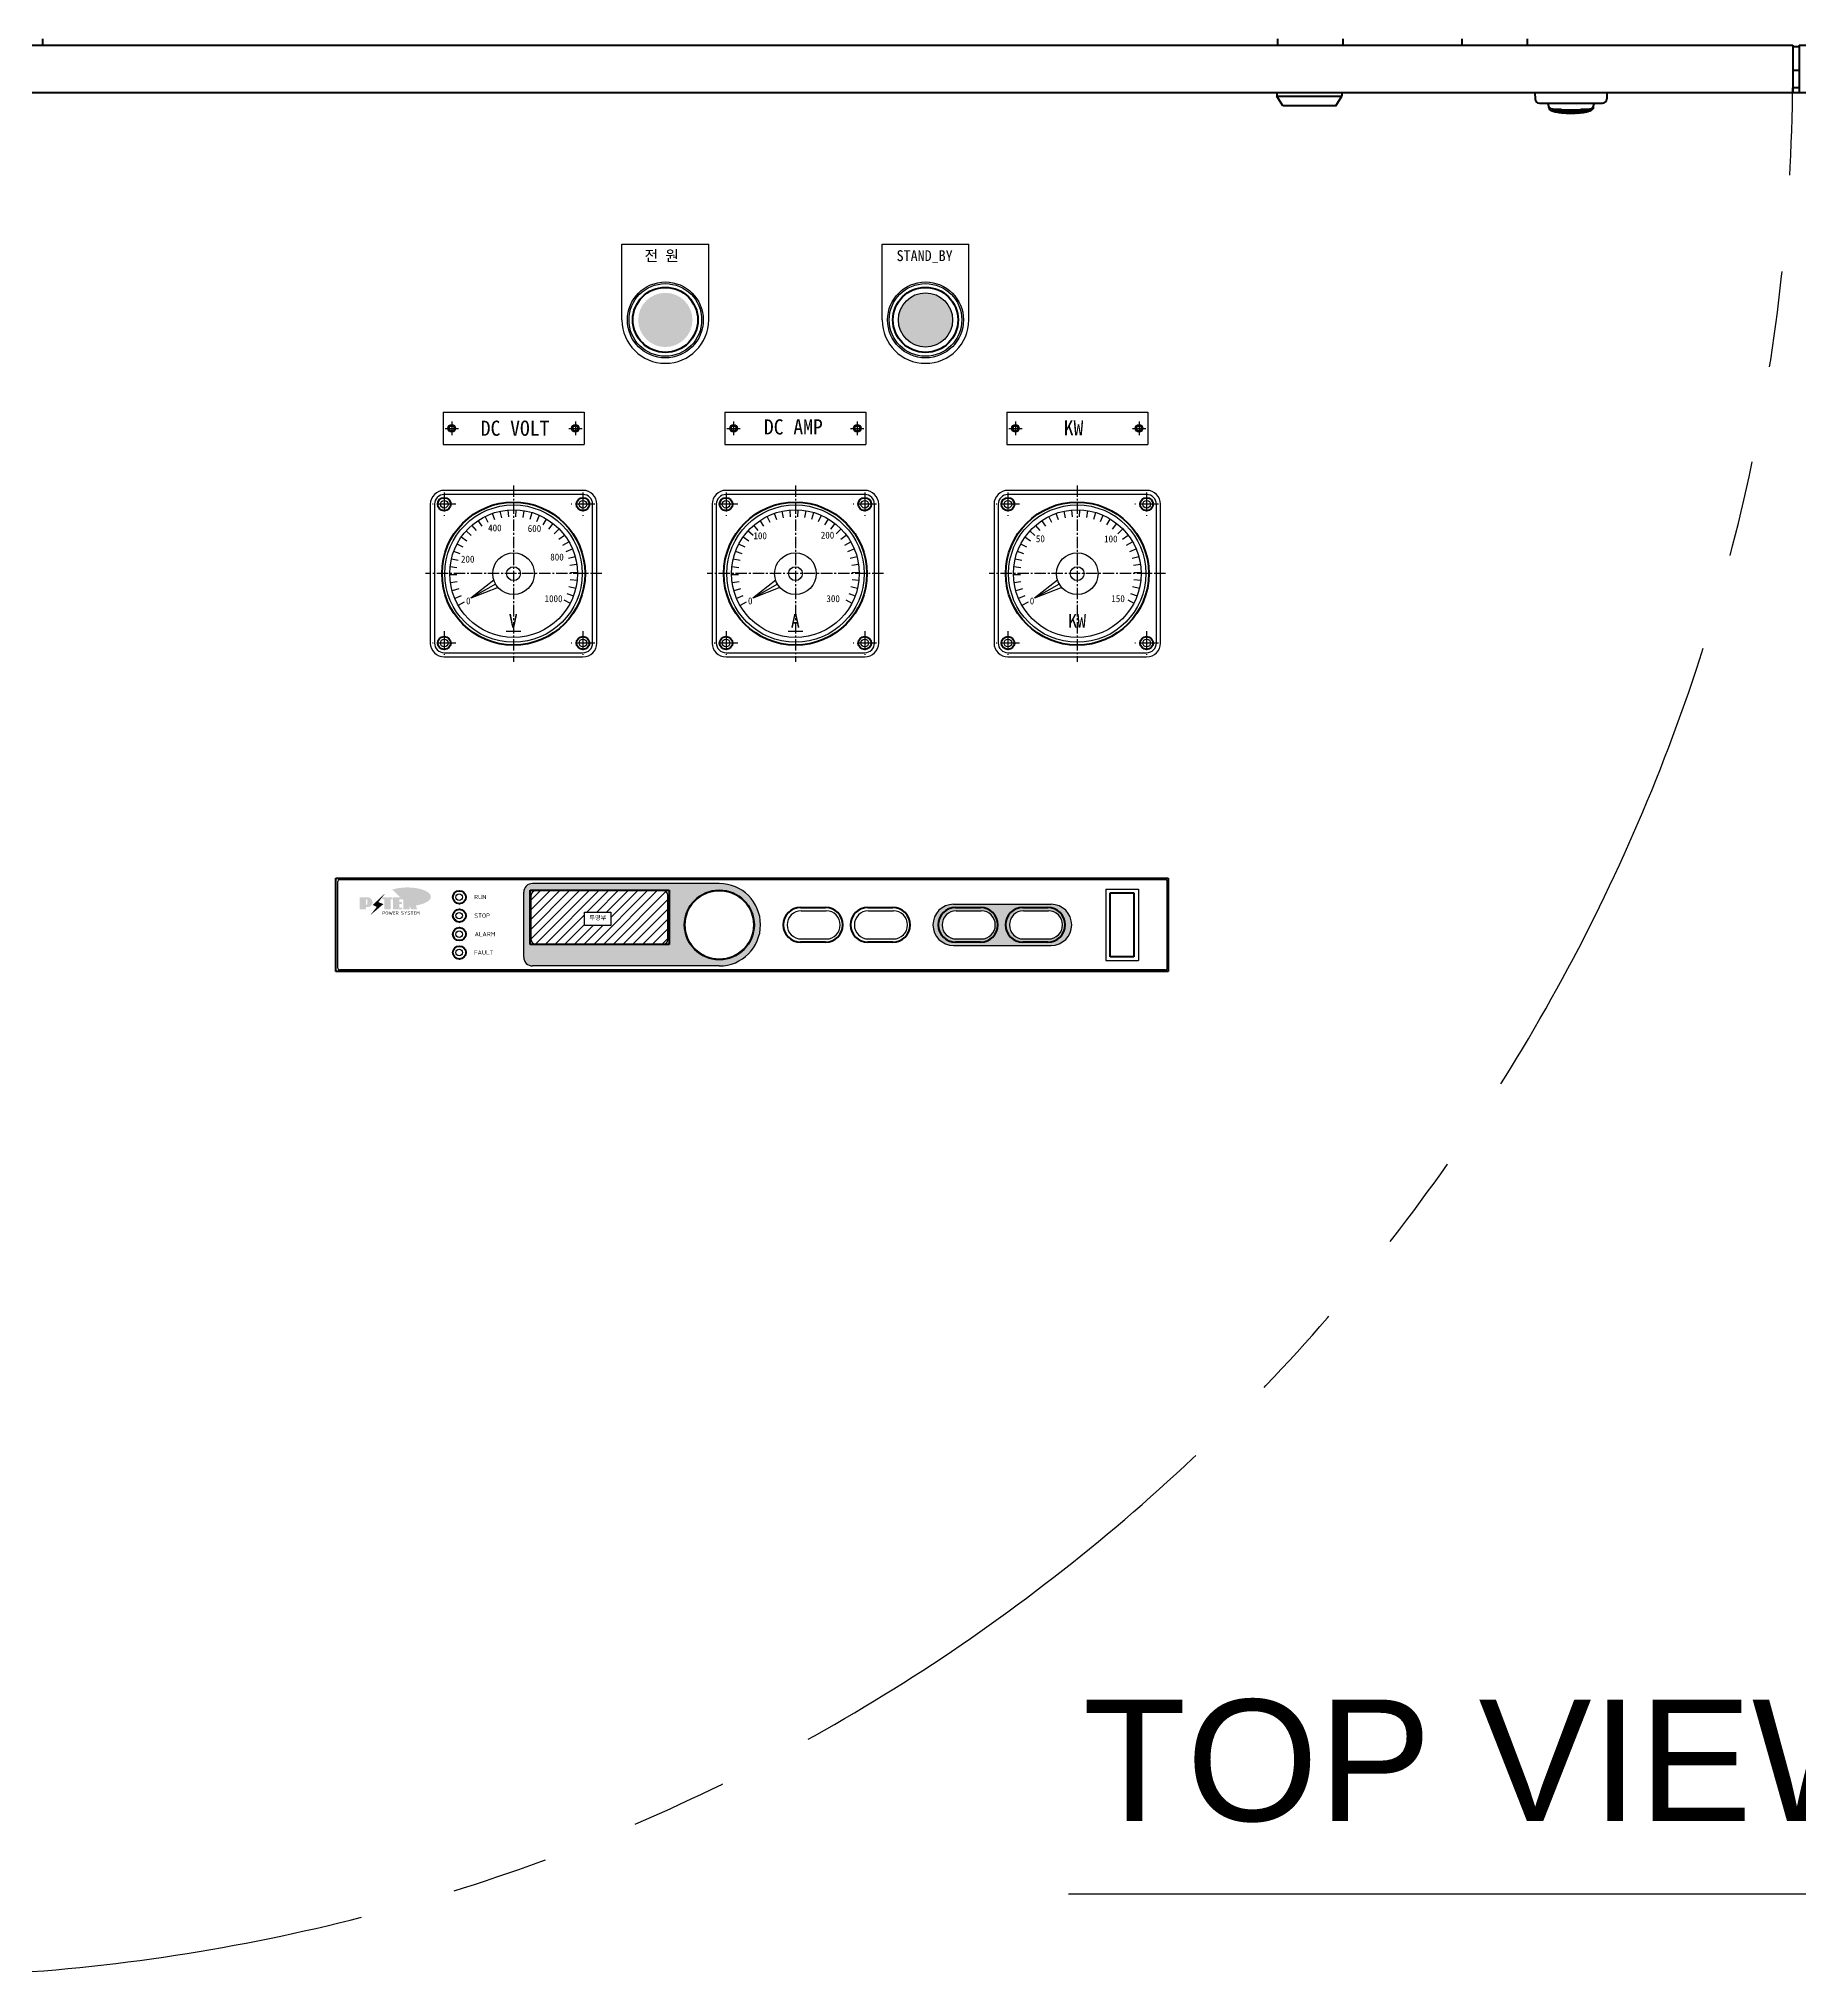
# Model space of a CAD drawing. Header units: millimetres. Extents: x 4969 to 37601, y -771 to 6478.
# Drawn here: x 19051 to 19863, y 4019 to 4913 of the extents above; entities that cross this region are included whole.
import ezdxf
from ezdxf.enums import TextEntityAlignment as Align

# ---------------------------------------------------------------- set-up
doc = ezdxf.new("R2010")
doc.units = ezdxf.units.MM
doc.header["$LTSCALE"] = 7
doc.header["$MEASUREMENT"] = 0
for name, pattern in [('CENTER', [2, 1.25, -0.25, 0.25, -0.25]), ('CENTER2', [1.125, 0.75, -0.125, 0.125, -0.125]), ('PHANTOM', [63.5, 31.75, -6.35, 6.35, -6.35, 6.35, -6.35])]:
    doc.linetypes.add(name, pattern=pattern)
doc.layers.get('0').update_dxf_attribs({"linetype": 'CONTINUOUS'})
for name, color, linetype in [('CEN', 2, 'CENTER'), ('SINK', 151, 'CONTINUOUS'), ('TAMPLATE', 7, 'CONTINUOUS')]:
    doc.layers.add(name, color=color, linetype=linetype)
doc.layers.add('가시적인 것(ISO)', color=3, linetype='CONTINUOUS', lineweight=40)
doc.layers.add('가시적인 좁은 것(ISO)', color=3, linetype='CONTINUOUS', lineweight=35)
doc.styles.add('arial_ttf', font='arial.ttf')
doc.styles.add('h1', font='')
doc.styles.add('HAN', font='')
doc.styles.get("Standard").update_dxf_attribs({"font": 'ISOCP'})
doc.styles.get('h1').set_extended_font_data('New Gulim')
doc.styles.get('HAN').set_extended_font_data('GulimChe')

# ---------------------------------------------------------------- blocks, each defined once
blk = doc.blocks.new('A$C65BB1BA2')
for points in [[(-72.5, 117, 1), (-47.5, 117, 1)], [(47.5, 117, 1), (72.5, 117, 1)]]:
    blk.add_hatch(color=6).paths.add_polyline_path(points)
h = blk.add_hatch(color=6)
edge = h.paths.add_edge_path(flags=16)
edge.add_arc((-35.1, -162), 15.75, 0, 360)
edge = h.paths.add_edge_path(flags=16)
edge.add_arc((-60.9, -148.32), 2, 0, 90)
edge.add_line((-60.9, -146.32), (-119.9, -146.32))
edge.add_arc((-119.9, -148.32), 2, 90, 180)
edge.add_line((-121.9, -148.32), (-121.9, -168.82))
edge.add_arc((-119.9, -168.82), 2, 180, 270)
edge.add_line((-119.9, -170.82), (-60.9, -170.82))
edge.add_arc((-60.9, -168.82), 2, 270, 360)
edge.add_line((-58.9, -168.82), (-58.9, -148.32))
edge = h.paths.add_edge_path()
edge.add_arc((-121.3, -146.92), 4, 90, 180)
edge.add_line((-125.3, -146.92), (-125.3, -176.92))
edge.add_arc((-121.3, -176.92), 4, 180, 270)
edge.add_line((-121.3, -180.92), (-35.1, -180.92))
edge.add_arc((-35.1, -161.92), 19, 270, 450)
edge.add_line((-35.1, -142.92), (-121.3, -142.92))
h = blk.add_hatch(color=6)
edge = h.paths.add_edge_path()
edge.add_line((72.94, -152.5), (117.94, -152.5))
edge.add_arc((117.94, -162), 9.5, -90, 90, ccw=False)
edge.add_line((117.94, -171.5), (72.94, -171.5))
edge.add_arc((72.94, -162), 9.5, 90, 270, ccw=False)
edge = h.paths.add_edge_path(flags=16)
edge.add_line((105.19, -155.5), (116.69, -155.5))
edge.add_arc((116.69, -162), 6.5, -90, 90, ccw=False)
edge.add_line((116.69, -168.5), (105.19, -168.5))
edge.add_arc((105.19, -162), 6.5, 90, 270, ccw=False)
edge = h.paths.add_edge_path(flags=16)
edge.add_arc((85.69, -162), 6.5, 270, 450)
edge.add_line((85.69, -155.5), (74.19, -155.5))
edge.add_arc((74.19, -162), 6.5, 90, 270)
edge.add_line((74.19, -168.5), (85.69, -168.5))
at = {"layer": 'TAMPLATE'}
h = blk.add_hatch(color=6, dxfattribs=at)
h.paths.add_polyline_path([(-198.25, -153.63), (-197.41, -153.63, 1), (-197.41, -149.26), (-200.98, -149.26), (-200.98, -154.72), (-198.25, -154.72)])
h.paths.add_polyline_path([(-198.25, -152.88), (-198.25, -149.99), (-198.11, -149.99, -0.414214), (-197.39, -150.71), (-197.39, -152.16, -0.414214), (-198.11, -152.88)], flags=16)
h.paths.add_polyline_path([(-186.87, -149.99), (-186.03, -149.99), (-186.03, -149.26), (-190.48, -149.26), (-190.48, -149.99), (-189.64, -149.99), (-189.64, -154.72), (-186.87, -154.72)])
h.paths.add_polyline_path([(-182.84, -152.25), (-181.61, -152.25), (-181.61, -151.49), (-182.84, -151.49), (-182.84, -149.99), (-181.61, -149.99), (-181.61, -149.26), (-185.57, -149.26), (-185.57, -154.72), (-181.46, -154.72), (-181.46, -154), (-182.84, -154)])
h.paths.add_polyline_path([(-178.16, -152.4), (-177.34, -154.72), (-174.66, -154.72), (-176.03, -150.32), (-174.72, -149.26), (-175.97, -149.26), (-178.16, -150.66), (-178.16, -149.26), (-180.91, -149.26), (-180.91, -154.72), (-178.16, -154.72)])
h = blk.add_hatch(color=6, dxfattribs=at)
h.paths.add_polyline_path([(-198.05, -150.15), (-197.92, -150.15, -0.129793), (-197.56, -150.25, 0.221832), (-198.11, -149.99), (-198.25, -149.99), (-198.25, -152.88), (-198.11, -152.88, 0.02048), (-198.05, -152.88)], flags=17)
h.paths.add_polyline_path([(-198.05, -153.8), (-197.21, -153.8, 0.72362), (-195.91, -149.86, -0.679777), (-197.41, -153.63), (-198.25, -153.63), (-198.25, -154.72), (-200.78, -154.72), (-200.78, -154.88), (-198.05, -154.88)])
h.paths.add_polyline_path([(-193.23, -153.78), (-196.28, -157.63), (-195.91, -157.31), (-193.04, -153.69), (-194.93, -152.81), (-189.59, -147.75), (-189.32, -147.39), (-195.12, -152.9)])
h.paths.add_polyline_path([(-190.29, -149.99), (-190.29, -150.15), (-189.64, -150.15), (-189.64, -149.99)], flags=17)
h.paths.add_polyline_path([(-186.67, -150.15), (-185.83, -150.15), (-185.83, -149.43), (-186.03, -149.43), (-186.03, -149.99), (-186.87, -149.99), (-186.87, -154.72), (-189.44, -154.72), (-189.44, -154.88), (-186.67, -154.88)])
h.paths.add_polyline_path([(-181.41, -151.65), (-181.61, -151.65), (-181.61, -152.25), (-182.84, -152.25), (-182.84, -154), (-182.64, -154), (-182.64, -152.42), (-181.41, -152.42)])
h.paths.add_polyline_path([(-181.26, -154.16), (-181.46, -154.16), (-181.46, -154.72), (-185.37, -154.72), (-185.37, -154.88), (-181.26, -154.88)])
h.paths.add_polyline_path([(-181.41, -149.43), (-181.61, -149.43), (-181.61, -149.99), (-182.84, -149.99), (-182.84, -151.49), (-182.64, -151.49), (-182.64, -150.15), (-181.41, -150.15)])
h.paths.add_polyline_path([(-177.97, -149.43), (-178.16, -149.43), (-178.16, -150.66), (-177.97, -150.54)])
h.paths.add_polyline_path([(-177.97, -152.96), (-178.16, -152.4), (-178.16, -154.72), (-180.71, -154.72), (-180.71, -154.88), (-177.97, -154.88)])
h.paths.add_polyline_path([(-174.52, -149.43), (-174.92, -149.43), (-176.03, -150.32), (-174.66, -154.72), (-177.2, -154.72), (-177.15, -154.88), (-174.47, -154.88), (-175.84, -150.49)])
blk.add_hatch(color=6, dxfattribs=at).paths.add_polyline_path([(-190.05, -152.41), (-192.37, -151.49), (-189.12, -147.31), (-194.93, -152.81), (-193.04, -153.69), (-196.09, -157.54)])
h = blk.add_hatch(color=6, dxfattribs=at)
edge = h.paths.add_edge_path()
edge.add_ellipse((-179.04, -149.04), major_axis=(-10.9, 0), ratio=0.39426, start_angle=111.51268, end_angle=334.46902)
edge.add_ellipse((-180.34, -149.38), major_axis=(-10.1, 0), ratio=0.40699, start_angle=121.30662, end_angle=327.74369, ccw=False)
edge.add_line((-175.09, -152.89), (-175.04, -153.03))
at = {"color": 6}
for p, q in [((-80, 152), (-40, 152)), ((-80, 117), (-80, 152)), ((-40, 117), (-40, 152)), ((40, 152, 0), (80, 152, 0)), ((40, 117, 0), (40, 152, 0)), ((80, 117, 0), (80, 152, 0)), ((-162.5, 74.5), (-97.5, 74.5)), ((-162.5, 74.5), (-162.5, 59.5)), ((-97.5, 74.5), (-97.5, 59.5)), ((-32.5, 74.5), (32.5, 74.5)), ((-32.5, 74.5), (-32.5, 59.5)), ((32.5, 74.5), (32.5, 59.5)), ((97.5, 74.5), (97.5, 59.5)), ((97.5, 74.5), (162.5, 74.5)), ((162.5, 74.5), (162.5, 59.5)), ((-161.58, 67), (-155.42, 67)), ((-158.5, 70.08), (-158.5, 63.92)), ((-104.58, 67), (-98.42, 67)), ((-101.5, 70.08), (-101.5, 63.92)), ((-31.58, 67), (-25.42, 67)), ((-28.5, 70.08), (-28.5, 63.92)), ((25.42, 67), (31.58, 67)), ((28.5, 70.08), (28.5, 63.92)), ((98.42, 67), (104.58, 67)), ((101.5, 70.08), (101.5, 63.92)), ((155.42, 67), (161.58, 67)), ((158.5, 70.08), (158.5, 63.92)), ((-162.5, 59.5), (-97.5, 59.5)), ((-32.5, 59.5), (32.5, 59.5)), ((97.5, 59.5), (162.5, 59.5)), ((-98, 38.4), (-162, 38.4)), ((-98, 36.48), (-162, 36.48)), ((32, 38.4), (-32, 38.4)), ((32, 36.48), (-32, 36.48)), ((162, 38.4), (98, 38.4)), ((162, 36.48), (98, 36.48)), ((-168.4, 32.29), (-168.4, -32.66)), ((-166.48, 32), (-166.48, -32)), ((-138.63, 24.78), (-139.68, 27.8)), ((-135.46, 25.67), (-136.12, 28.8)), ((-132.2, 26.15), (-132.46, 29.34)), ((-128.9, 26.22), (-128.77, 29.41)), ((-125.62, 25.87), (-125.09, 29.03)), ((-122.42, 25.12), (-121.49, 28.18)), ((-119.33, 23.97), (-118.03, 26.89)), ((-93.52, -32, 0), (-93.52, 32, 0)), ((-91.6, -32, 0), (-91.6, 32, 0)), ((-38.4, 32.29), (-38.4, -32.66)), ((-36.48, 32), (-36.48, -32)), ((-8.63, 24.78), (-9.68, 27.8)), ((-5.46, 25.67), (-6.12, 28.8)), ((-2.2, 26.15), (-2.46, 29.34)), ((1.1, 26.22), (1.23, 29.41)), ((4.38, 25.87), (4.91, 29.03)), ((7.58, 25.12), (8.51, 28.18)), ((10.67, 23.97), (11.97, 26.89)), ((36.48, -32, 0), (36.48, 32, 0)), ((38.4, -32, 0), (38.4, 32, 0)), ((91.6, 32.29), (91.6, -32.66)), ((93.52, 32), (93.52, -32)), ((121.37, 24.78), (120.32, 27.8)), ((124.54, 25.67), (123.88, 28.8)), ((127.8, 26.15), (127.54, 29.34)), ((131.1, 26.22), (131.23, 29.41)), ((134.38, 25.87), (134.91, 29.03)), ((137.58, 25.12), (138.51, 28.18)), ((140.67, 23.97), (141.97, 26.89)), ((166.48, -32, 0), (166.48, 32, 0)), ((168.4, -32, 0), (168.4, 32, 0)), ((-149.5, 17.56), (-151.88, 19.7)), ((-147.15, 19.86), (-149.24, 22.29)), ((-144.52, 21.86), (-146.29, 24.52)), ((-141.67, 23.5), (-143.09, 26.37)), ((-116.41, 22.44), (-114.75, 25.18)), ((-113.7, 20.56), (-111.71, 23.07)), ((-111.25, 18.36), (-108.97, 20.6)), ((-19.5, 17.56), (-21.88, 19.7)), ((-17.15, 19.86), (-19.24, 22.29)), ((-14.52, 21.86), (-16.29, 24.52)), ((-11.67, 23.5), (-13.09, 26.37)), ((13.59, 22.44), (15.25, 25.18)), ((16.3, 20.56), (18.29, 23.07)), ((18.75, 18.36), (21.03, 20.6)), ((110.5, 17.56), (108.12, 19.7)), ((112.85, 19.86), (110.76, 22.29)), ((115.48, 21.86), (113.71, 24.52)), ((118.33, 23.5), (116.91, 26.37)), ((143.59, 22.44), (145.25, 25.18)), ((146.3, 20.56), (148.29, 23.07)), ((148.75, 18.36), (151.03, 20.6)), ((-154.59, 9.15), (-157.59, 10.26)), ((-153.25, 12.16), (-156.09, 13.64)), ((-151.55, 14.98), (-154.17, 16.8)), ((-109.1, 15.86), (-106.55, 17.8)), ((-107.28, 13.12), (-104.5, 14.72)), ((-105.81, 10.17), (-102.86, 11.41)), ((-24.59, 9.15), (-27.59, 10.26)), ((-23.25, 12.16), (-26.09, 13.64)), ((-21.55, 14.98), (-24.17, 16.8)), ((20.9, 15.86), (23.45, 17.8)), ((22.72, 13.12), (25.5, 14.72)), ((24.19, 10.17), (27.14, 11.41)), ((105.41, 9.15), (102.41, 10.26)), ((106.75, 12.16), (103.91, 13.64)), ((108.45, 14.98), (105.83, 16.8)), ((150.9, 15.86), (153.45, 17.8)), ((152.72, 13.12), (155.5, 14.72)), ((154.19, 10.17), (157.14, 11.41)), ((-156.1, 2.74), (-159.28, 3.08)), ((-155.55, 5.99), (-158.66, 6.72)), ((-104.73, 7.06), (-101.64, 7.92)), ((-104.04, 3.83), (-100.88, 4.3)), ((-103.77, 0.55), (-100.57, 0.62)), ((-26.1, 2.74), (-29.28, 3.08)), ((-25.55, 5.99), (-28.66, 6.72)), ((25.27, 7.06), (28.36, 7.92)), ((25.96, 3.83), (29.12, 4.3)), ((26.23, 0.55), (29.43, 0.62)), ((103.9, 2.74), (100.72, 3.08)), ((104.45, 5.99), (101.34, 6.72)), ((155.27, 7.06), (158.36, 7.92)), ((155.96, 3.83), (159.12, 4.3)), ((156.23, 0.55), (159.43, 0.62)), ((-156.23, -0.55), (-159.43, -0.62)), ((-155.96, -3.83), (-159.12, -4.3)), ((-155.27, -7.06), (-158.36, -7.92)), ((-139.11, -3.02), (-149.69, -11.37)), ((-138.31, -4.8), (-149.69, -11.37)), ((-137.17, -6.38), (-149.69, -11.37)), ((-104.45, -5.99), (-101.34, -6.72)), ((-103.9, -2.74), (-100.72, -3.08)), ((-26.23, -0.55), (-29.43, -0.62)), ((-25.96, -3.83), (-29.12, -4.3)), ((-25.27, -7.06), (-28.36, -7.92)), ((-9.11, -3.02), (-19.69, -11.37)), ((-8.31, -4.8), (-19.69, -11.37)), ((-7.17, -6.38), (-19.69, -11.37)), ((25.55, -5.99), (28.66, -6.72)), ((26.1, -2.74), (29.28, -3.08)), ((103.77, -0.55), (100.57, -0.62)), ((104.04, -3.83), (100.88, -4.3)), ((104.73, -7.06), (101.64, -7.92)), ((120.89, -3.02), (110.31, -11.37)), ((121.69, -4.8), (110.31, -11.37)), ((122.83, -6.38), (110.31, -11.37)), ((155.55, -5.99), (158.66, -6.72)), ((156.1, -2.74), (159.28, -3.08)), ((-154.19, -10.17), (-157.14, -11.41)), ((-152.72, -13.12), (-155.5, -14.72)), ((-106.75, -12.16), (-103.91, -13.64)), ((-105.41, -9.15), (-102.41, -10.26)), ((-24.19, -10.17), (-27.14, -11.41)), ((-22.72, -13.12), (-25.5, -14.72)), ((23.25, -12.16), (26.09, -13.64)), ((24.59, -9.15), (27.59, -10.26)), ((105.81, -10.17), (102.86, -11.41)), ((107.28, -13.12), (104.5, -14.72)), ((153.25, -12.16), (156.09, -13.64)), ((154.59, -9.15), (157.59, -10.26)), ((-133.36, -26.47), (-126.64, -26.47)), ((-3.36, -26.47), (3.36, -26.47)), ((-162, -36.48), (-98, -36.48)), ((-162, -38.4), (-98, -38.4)), ((-32, -36.48), (32, -36.48)), ((-32, -38.4), (32, -38.4)), ((98, -36.48), (162, -36.48)), ((98, -38.4), (162, -38.4)), ((-211.1, -182), (-211.1, -142)), ((170.7, -141.2), (-210.3, -141.2)), ((-35.1, -142.92), (-121.3, -142.92)), ((171.5, -182), (171.5, -142)), ((-125.3, -176.92), (-125.3, -146.92)), ((-121.9, -168.82), (-121.9, -148.32)), ((-60.9, -146.32), (-119.9, -146.32)), ((-58.9, -168.82), (-58.9, -148.32)), ((143.2, -145.5), (143.2, -178.5)), ((143.2, -145.5), (158.2, -145.5)), ((158.2, -145.5), (158.2, -178.5)), ((-97.33, -156.12), (-85.15, -156.12)), ((-97.33, -162.27), (-97.33, -156.12)), ((-85.15, -156.12), (-85.15, -162.27)), ((72.94, -152.5), (117.94, -152.5)), ((-85.15, -162.27), (-97.33, -162.27)), ((-60.9, -170.82), (-119.9, -170.82)), ((72.94, -171.5), (117.94, -171.5)), ((143.2, -178.5), (158.2, -178.5)), ((170.7, -182.8), (-210.3, -182.8)), ((-35.1, -180.92), (-121.3, -180.92))]:
    blk.add_line(p, q, dxfattribs=at)
at = {"color": 6, "linetype": 'CENTER'}
for p, q in [((-162, 37.42), (-162, 26.58)), ((-98, 37.42), (-98, 26.58)), ((-32, 37.42), (-32, 26.58)), ((32, 37.42), (32, 26.58)), ((98, 37.42), (98, 26.58)), ((162, 37.42), (162, 26.58)), ((-156.58, 32), (-167.42, 32)), ((-92.58, 32), (-103.42, 32)), ((-26.58, 32), (-37.42, 32)), ((37.42, 32), (26.58, 32)), ((103.42, 32), (92.58, 32)), ((167.42, 32), (156.58, 32)), ((-162, -26.58), (-162, -37.42)), ((-98, -26.58), (-98, -37.42)), ((-32, -26.58), (-32, -37.42)), ((32, -26.58), (32, -37.42)), ((98, -26.58), (98, -37.42)), ((162, -26.58), (162, -37.42)), ((-156.58, -32), (-167.42, -32)), ((-92.58, -32), (-103.42, -32)), ((-26.58, -32), (-37.42, -32)), ((37.42, -32), (26.58, -32)), ((103.42, -32), (92.58, -32)), ((167.42, -32), (156.58, -32))]:
    blk.add_line(p, q, dxfattribs=at)
at = {"color": 6, "linetype": 'CENTER2'}
for p, q in [((-130, 40.66), (-130, -40.66)), ((0, 40.66), (0, -40.66)), ((130, 40.66), (130, -40.66)), ((-89.34, 0), (-170.66, 0)), ((40.66, 0), (-40.66, 0)), ((170.66, 0), (89.34, 0))]:
    blk.add_line(p, q, dxfattribs=at)
at = {"color": 6, "linetype": 'Continuous'}
for p, q in [((-121.9, -150.45), (-117.78, -146.32)), ((-121.9, -154.94), (-113.29, -146.32)), ((-121.9, -159.43), (-108.8, -146.32)), ((-121.9, -163.92), (-104.3, -146.32)), ((-121.9, -168.41), (-99.81, -146.32)), ((-119.82, -170.82), (-95.32, -146.32)), ((-115.33, -170.82), (-90.83, -146.32)), ((-96.14, -156.12), (-86.34, -146.32)), ((-92.88, -170.82), (-68.38, -146.32)), ((-91.65, -156.12), (-81.85, -146.32)), ((-88.39, -170.82), (-63.89, -146.32)), ((-87.16, -156.12), (-77.36, -146.32)), ((-85.15, -158.6), (-72.87, -146.32)), ((-83.9, -170.82), (-59.76, -146.68)), ((-79.41, -170.82), (-58.9, -150.31)), ((-110.84, -170.82), (-97.33, -157.31)), ((-74.92, -170.82), (-58.9, -154.8)), ((-70.43, -170.82), (-58.9, -159.29)), ((-106.35, -170.82), (-97.33, -161.8)), ((-101.86, -170.82), (-93.31, -162.27)), ((-97.37, -170.82), (-88.82, -162.27)), ((-65.94, -170.82), (-58.9, -163.78)), ((-61.45, -170.82), (-58.9, -168.27))]:
    blk.add_line(p, q, dxfattribs=at)
at = {"color": 6}
for centre, radius in [((-60, 117), 17.5), ((60, 117, 0), 17.5), ((-60, 117), 16.75), ((-60, 117, 0), 15), ((60, 117, 0), 16.75), ((60, 117), 15), ((60, 117, 0), 12.5), ((-158.5, 67), 1.75), ((-101.5, 67), 1.75), ((-28.5, 67), 1.75), ((28.5, 67), 1.75), ((101.5, 67), 1.75), ((158.5, 67), 1.75), ((-162, 32), 1.76), ((-130, 0), 31.68), ((-130, 0), 29.44), ((-98, 32), 1.76), ((-32, 32), 1.76), ((0, 0), 31.68), ((0, 0), 29.44), ((32, 32), 1.76), ((98, 32), 1.76), ((130, 0), 31.68), ((130, 0), 29.44), ((162, 32), 1.76), ((-130, 0), 9.6), ((0, 0), 9.6), ((130, 0), 9.6), ((-130, 0), 3.2), ((0, 0), 3.2), ((130, 0), 3.2), ((-162, -32), 1.76), ((-98, -32), 1.76), ((-32, -32), 1.76), ((32, -32), 1.76), ((98, -32), 1.76), ((162, -32), 1.76), ((-155.1, -149.25), 1.5), ((-35.1, -162), 15.75), ((-155.1, -157.75), 1.5), ((-155.1, -166.25), 1.5), ((-155.1, -174.75), 1.5)]:
    blk.add_circle(centre, radius, dxfattribs=at)
for centre, radius, start, end in [((-60, 117), 20, 180, 0), ((60, 117, 0), 20, 180, 0), ((-162, 32), 6.4, 90, 180), ((-162, 32), 4.48, 90, 180), ((-98, 32), 6.4, 0, 90), ((-98, 32), 4.48, 0, 90), ((-32, 32), 6.4, 90, 180), ((-32, 32), 4.48, 90, 180), ((32, 32), 6.4, 0, 90), ((32, 32), 4.48, 0, 90), ((98, 32), 6.4, 90, 180), ((98, 32), 4.48, 90, 180), ((162, 32), 6.4, 0, 90), ((162, 32), 4.48, 0, 90), ((-162, -32), 6.4, 180, 270), ((-162, -32), 4.48, 180, 270), ((-98, -32), 6.4, 270, 0), ((-98, -32), 4.48, 270, 0), ((-32, -32), 6.4, 180, 270), ((-32, -32), 4.48, 180, 270), ((32, -32), 6.4, 270, 0), ((32, -32), 4.48, 270, 0), ((98, -32), 6.4, 180, 270), ((98, -32), 4.48, 180, 270), ((162, -32), 6.4, 270, 0), ((162, -32), 4.48, 270, 0), ((-210.3, -142), 0.8, 90, 180), ((-121.3, -146.92), 4, 90, 180), ((-35.1, -161.92), 19, 270, 90), ((170.7, -142), 0.8, 0, 90), ((-119.9, -148.32), 2, 90, 180), ((-60.9, -148.32), 2, 0, 90), ((72.94, -162), 9.5, 90, 270), ((117.94, -162), 9.5, 270, 90), ((-119.9, -168.82), 2, 180, 270), ((-60.9, -168.82), 2, 270, 0), ((-121.3, -176.92), 4, 180, 270), ((-210.3, -182), 0.8, 180, 270), ((170.7, -182), 0.8, 270, 0)]:
    blk.add_arc(centre, radius, start, end, dxfattribs=at)
at = {"layer": 'CEN', "color": 6, "linetype": 'CENTER'}
for p, q in [((-161.58, 67), (-155.42, 67)), ((-158.5, 70.08), (-158.5, 63.92)), ((-104.58, 67), (-98.42, 67)), ((-101.5, 70.08), (-101.5, 63.92)), ((-31.58, 67), (-25.42, 67)), ((-28.5, 70.08), (-28.5, 63.92)), ((25.42, 67), (31.58, 67)), ((28.5, 70.08), (28.5, 63.92)), ((98.42, 67), (104.58, 67)), ((101.5, 70.08), (101.5, 63.92)), ((155.42, 67), (161.58, 67)), ((158.5, 70.08), (158.5, 63.92))]:
    blk.add_line(p, q, dxfattribs=at)
at = {"layer": 'SINK', "color": 6}
for p, q in [((2.69, -155.5), (14.19, -155.5)), ((33.69, -155.5), (45.19, -155.5)), ((74.19, -155.5), (85.69, -155.5)), ((105.19, -155.5), (116.69, -155.5)), ((2.69, -168.5), (14.19, -168.5)), ((33.69, -168.5), (45.19, -168.5)), ((74.19, -168.5), (85.69, -168.5)), ((105.19, -168.5), (116.69, -168.5))]:
    blk.add_line(p, q, dxfattribs=at)
for centre, start, end in [((2.69, -162), 90, 270), ((14.19, -162), 270, 90), ((33.69, -162), 90, 270), ((45.19, -162), 270, 90), ((74.19, -162), 90, 270), ((85.69, -162), 270, 90), ((105.19, -162), 90, 270), ((116.69, -162), 270, 90)]:
    blk.add_arc(centre, 6.5, start, end, dxfattribs=at)
at = {"layer": '가시적인 것(ISO)', "color": 6}
for p, q in [((-212, -183.5), (-212, -140.5)), ((-212, -140.5), (172, -140.5)), ((172, -140.5), (172, -183.5)), ((-122.3, -146.05), (-58.3, -146.05)), ((-122.3, -171.05), (-122.3, -146.05)), ((-58.3, -146.05), (-58.3, -171.05)), ((145.15, -147.25), (156.15, -147.25)), ((145.15, -176.75), (145.15, -147.25)), ((156.15, -147.25), (156.15, -176.75)), ((2.4, -154), (13.9, -154)), ((33.4, -154), (44.9, -154)), ((73.9, -154), (85.4, -154)), ((104.9, -154), (116.4, -154)), ((-58.3, -171.05), (-122.3, -171.05)), ((13.9, -170), (2.4, -170)), ((44.9, -170), (33.4, -170)), ((85.4, -170), (73.9, -170)), ((116.4, -170), (104.9, -170)), ((156.15, -176.75), (145.15, -176.75)), ((172, -183.5), (-212, -183.5))]:
    blk.add_line(p, q, dxfattribs=at)
for centre, radius in [((-60, 117), 15), ((60, 117), 15), ((-158.5, 67), 1.23), ((-101.5, 67), 1.23), ((-28.5, 67), 1.23), ((28.5, 67), 1.23), ((101.5, 67), 1.23), ((158.5, 67), 1.23), ((-162, 32), 3), ((-130, 0), 33), ((-98, 32), 3), ((-32, 32), 3), ((0, 0), 33), ((32, 32), 3), ((98, 32), 3), ((130, 0), 33), ((162, 32), 3), ((-162, -32), 3), ((-98, -32), 3), ((-32, -32), 3), ((32, -32), 3), ((98, -32), 3), ((162, -32), 3), ((-155, -149.25), 3), ((-35.1, -162), 16), ((-155, -157.75), 3), ((-155, -166.25), 3), ((-155, -174.75), 3)]:
    blk.add_circle(centre, radius, dxfattribs=at)
for centre, radius, start, end in [((-160, -163), 4.5, 34.34816, 58.4462), ((2.4, -162), 8, 90, 270), ((13.9, -162), 8, 270, 90), ((33.4, -162), 8, 90, 270), ((44.9, -162), 8, 270, 90), ((73.9, -162), 8, 90, 270), ((85.4, -162), 8, 270, 90), ((104.9, -162), 8, 90, 270), ((116.4, -162), 8, 270, 90)]:
    blk.add_arc(centre, radius, start, end, dxfattribs=at)
at = {"layer": '가시적인 좁은 것(ISO)', "color": 6}
for centre in [(-158.5, 67), (-101.5, 67), (-28.5, 67), (28.5, 67), (101.5, 67), (158.5, 67)]:
    blk.add_arc(centre, 1.5, 350, 260, dxfattribs=at)
at = {"color": 6}
for s, height, style, p in [('전 원', 5, 'HAN', (-69.58, 144.14)), ('STAND_BY', 5, 'HAN', (46.68, 144.14, 0)), ('DC VOLT', 7, 'HAN', (-145.14, 63.57)), ('DC AMP', 7, 'HAN', (-14.53, 64.17)), ('KW', 7, 'HAN', (123.76, 63.73)), ('V', 6.4, 'HAN', (-132.23, -24.97)), ('A', 6.4, 'HAN', (-2.11, -24.95)), ('KW', 6.4, 'HAN', (125.79, -24.97)), ('투명부', 2, 'h1', (-95, -159.7, -1905.73))]:
    blk.add_text(s, height=height, dxfattribs=dict(at, style=style)).set_placement(p)
at = {"color": 6, "style": 'HAN'}
for s, p in [('400', (-141.73, 22.68, -2066.5)), ('600', (-123.47, 22.4, -2066.5)), ('100', (-19.36, 19.07, -2066.5)), ('200', (11.71, 19.35, -2066.5)), ('800', (-113.06, 9.25, -2066.5)), ('50', (110.91, 17.69, -2066.5)), ('100', (142.38, 17.61, -2066.5)), ('200', (-154.25, 8.29, -2066.5)), ('0', (-151.89, -10.98, -2066.5)), ('1000', (-115.7, -9.95, -2066.5)), ('0', (-21.89, -10.98, -2066.5)), ('300', (14.3, -9.95, -2066.5)), ('0', (108.11, -10.98, -2066.5)), ('150', (145.72, -9.95, -2066.5))]:
    blk.add_text(s, height=3.2, dxfattribs=at).set_placement(p, align=Align.TOP_LEFT)
at = {"color": 6}
for s, p in [('RUN', (-148.18, -150.14)), ('STOP', (-148.09, -158.72)), ('ALARM', (-147.96, -167.25)), ('FAULT', (-148.19, -175.72))]:
    blk.add_text(s, height=2, dxfattribs=at).set_placement(p)
at = {"layer": 'TAMPLATE', "color": 6}
blk.add_text('POWER SYSTEM', height=1.573, dxfattribs=at).set_placement((-190.59, -157.32))

msp = doc.modelspace()

# ---------------------------------------------------------------- linework, layer by layer
msp.add_line((19525.549, 4057.236, 0), (19951.607, 4057.236, 0))
at = {"color": 251, "linetype": 'PHANTOM'}
msp.add_arc((18979.629, 4898.706), 880, 270, 0, dxfattribs=at)
at = {"layer": '가시적인 것(ISO)'}
for p, q in [((18979.629, 4909.706), (19859.629, 4909.706)), ((19052.329, 4912.706), (19052.329, 4909.706)), ((19622.129, 4909.706), (19622.129, 4912.706)), ((19652.129, 4912.706), (19652.129, 4909.706)), ((19707.129, 4909.706), (19707.129, 4912.706)), ((19737.129, 4912.706), (19737.129, 4909.706)), ((19859.629, 4909.706), (19859.629, 4887.706)), ((19862.629, 4909.006), (19859.629, 4909.006)), ((19862.629, 4909.706), (19862.629, 4887.706)), ((19862.629, 4909.706), (20379.629, 4909.706)), ((19862.629, 4898.006), (19859.629, 4898.006)), ((19859.629, 4887.706), (18979.629, 4887.706)), ((19621.629, 4887.706), (19621.629, 4886.206)), ((19621.629, 4886.206), (19651.629, 4886.206)), ((19624.379, 4881.806), (19621.629, 4886.206)), ((19648.879, 4881.806), (19624.379, 4881.806)), ((19648.879, 4881.806), (19651.629, 4886.206)), ((19651.629, 4887.706), (19651.629, 4886.206)), ((19740.729, 4887.706), (19740.753, 4884.988)), ((19742.753, 4883.006), (19771.905, 4883.006)), ((19746.829, 4882.581), (19746.829, 4883.006)), ((19746.829, 4882.37), (19746.829, 4882.581)), ((19754.829, 4881.811), (19754.829, 4881.811)), ((19759.829, 4881.811), (19759.829, 4881.811)), ((19767.829, 4882.581), (19767.829, 4883.006)), ((19767.829, 4882.581), (19767.829, 4882.37)), ((19773.929, 4887.706), (19773.905, 4884.988)), ((19862.629, 4890.006), (19859.629, 4890.006)), ((19862.629, 4887.706), (19859.629, 4887.706)), ((20379.629, 4887.706), (19862.629, 4887.706)), ((19752.792, 4880.034), (19750.88, 4880.034)), ((19755.884, 4879.829), (19751.294, 4879.829)), ((19756.329, 4879.624), (19751.708, 4879.624)), ((19756.773, 4879.419), (19752.122, 4879.419)), ((19757.217, 4879.214), (19752.537, 4879.214)), ((19761.707, 4879.009), (19752.951, 4879.009)), ((19761.293, 4878.804), (19753.365, 4878.804)), ((19760.882, 4878.601), (19753.776, 4878.601)), ((19759.811, 4878.398), (19754.847, 4878.398)), ((19756.218, 4879.874), (19756.218, 4879.913)), ((19756.359, 4879.911), (19756.44, 4879.874)), ((19756.44, 4879.874), (19756.662, 4879.772)), ((19756.662, 4879.669), (19756.662, 4879.772)), ((19756.662, 4879.772), (19756.884, 4879.669)), ((19756.884, 4879.669), (19757.106, 4879.567)), ((19757.106, 4879.464), (19757.106, 4879.567)), ((19757.106, 4879.567), (19757.329, 4879.464)), ((19757.329, 4879.464), (19757.552, 4879.567)), ((19762.121, 4879.214), (19757.44, 4879.214)), ((19757.551, 4879.464), (19757.552, 4879.567)), ((19757.552, 4879.567), (19757.774, 4879.669)), ((19757.774, 4879.669), (19757.996, 4879.772)), ((19762.535, 4879.419), (19757.885, 4879.419)), ((19757.996, 4879.772), (19758.218, 4879.874)), ((19757.996, 4879.669), (19757.996, 4879.772)), ((19758.218, 4879.874), (19758.299, 4879.911)), ((19762.949, 4879.624), (19758.329, 4879.624)), ((19758.44, 4879.874), (19758.44, 4879.913)), ((19763.364, 4879.829), (19758.773, 4879.829)), ((19763.778, 4880.034), (19761.866, 4880.034))]:
    msp.add_line(p, q, dxfattribs=at)
for centre, radius, start, end in [((19742.753, 4885.006), 2, 180.5, 270), ((19748.829, 4882.37), 2, 180, 263.743805), ((19765.829, 4882.37), 2, 276.256195, 0), ((19771.905, 4885.006), 2, 270, 359.5), ((19757.329, 4959.906), 80, 263.743805, 276.256195)]:
    msp.add_arc(centre, radius, start, end, dxfattribs=at)
for centre, major_axis, ratio, start_param, end_param in [((19747.122, 4879.422), (0.069, -1.982), 0.00001, 3.5041549, 3.6837659), ((19767.537, 4879.434), (0.069, 1.97), 0.00001, 5.7536657, 5.9363734), ((19757.329, 4880.656), (-8.705, 0), 0.2050626, 0.1621143, 1.0174809), ((19755.884, 4880.079), (0, 0.25), 0.4444444, 2.2604932, 4.0066341), ((19756.329, 4879.874), (0, 0.25), 0.4444444, 1.5707963, 4.7114932), ((19756.773, 4879.669), (0, 0.25), 0.4444444, 1.5707963, 4.7114932), ((19757.217, 4879.464), (0, 0.25), 0.4444444, 1.5707963, 4.7110469), ((19757.44, 4879.464), (0, 0.25), 0.4444444, 1.5721383, 4.712389), ((19757.885, 4879.669), (0, 0.25), 0.4444444, 1.5716921, 4.712389), ((19758.329, 4879.874), (0, 0.25), 0.4444444, 1.5716921, 4.712389), ((19758.773, 4880.079), (0, 0.25), 0.4444444, 2.2765512, 4.0226921), ((19757.329, 4880.656), (-8.705, 0), 0.2050626, 2.1241115, 2.9794784), ((19766.645, 4881.124), (0.948, 0.048), 0.9756815, 6.2002605, 6.2002727)]:
    msp.add_ellipse(centre, major_axis=major_axis, ratio=ratio, start_param=start_param, end_param=end_param, dxfattribs=at)
for points in [[(19747.043, 4881.684), (19747.043, 4881.684), (19747.043, 4881.684), (19747.043, 4881.684)], [(19748.361, 4880.641), (19748.361, 4880.641), (19748.361, 4880.641), (19748.361, 4880.641)]]:
    msp.add_open_spline(points, degree=3, dxfattribs=at)
for points, knots in [([(19747.051, 4881.455), (19747.052, 4881.425), (19747.053, 4881.396), (19747.054, 4881.367), (19747.055, 4881.338), (19747.056, 4881.309), (19747.057, 4881.281)], [0.34256027, 0.34256027, 0.34256027, 0.34256027, 0.66666667, 0.66666667, 0.66666667, 1, 1, 1, 1]), ([(19767.601, 4881.281), (19767.602, 4881.309), (19767.603, 4881.338), (19767.604, 4881.367), (19767.605, 4881.396), (19767.606, 4881.425), (19767.607, 4881.455)], [0, 0, 0, 0, 0.33333333, 0.33333333, 0.33333333, 0.65685249, 0.65685249, 0.65685249, 0.65685249]), ([(19767.595, 4881.095), (19767.585, 4880.823), (19767.491, 4880.56), (19767.222, 4880.142), (19767.051, 4879.978), (19766.535, 4879.595), (19766.144, 4879.414), (19764.954, 4878.996), (19764.02, 4878.786), (19762.022, 4878.488), (19760.975, 4878.384), (19758.896, 4878.264), (19757.844, 4878.24), (19755.811, 4878.263), (19754.803, 4878.308), (19752.924, 4878.459), (19752.032, 4878.567), (19750.437, 4878.837), (19749.724, 4879.003), (19748.503, 4879.405), (19748.002, 4879.631), (19747.325, 4880.252), (19747.079, 4880.646), (19747.063, 4881.095)], [0, 0, 0, 0, 0.1451518, 0.1451518, 0.2929076, 0.2929076, 0.5537524, 0.5537524, 0.9533821, 0.9533821, 1.2920071, 1.2920071, 1.6011436, 1.6011436, 1.9030083, 1.9030083, 2.2062808, 2.2062808, 2.5194214, 2.5194214, 2.8597329, 2.8597329, 3.0997584, 3.0997584, 3.0997584, 3.0997584]), ([(19750.88, 4880.034), (19750.858, 4880.034), (19750.835, 4880.038), (19750.793, 4880.052), (19750.773, 4880.063), (19750.737, 4880.089), (19750.721, 4880.106), (19750.694, 4880.142), (19750.683, 4880.162), (19750.675, 4880.183)], [0, 0, 0, 0, 0.006749835, 0.006749835, 0.013426872, 0.013426872, 0.020253509, 0.020253509, 0.027219284, 0.027219284, 0.027219284, 0.027219284]), ([(19751.294, 4879.829), (19751.272, 4879.829), (19751.249, 4879.833), (19751.207, 4879.847), (19751.187, 4879.858), (19751.151, 4879.884), (19751.135, 4879.9), (19751.108, 4879.938), (19751.096, 4879.959), (19751.081, 4879.998), (19751.075, 4880.016), (19751.072, 4880.034)], [0, 0, 0, 0, 0.006749835, 0.006749835, 0.013426872, 0.013426872, 0.020253509, 0.020253509, 0.027596609, 0.027596609, 0.033169106, 0.033169106, 0.033169106, 0.033169106]), ([(19751.708, 4879.624), (19751.686, 4879.624), (19751.663, 4879.628), (19751.621, 4879.642), (19751.601, 4879.653), (19751.565, 4879.679), (19751.549, 4879.695), (19751.522, 4879.732), (19751.51, 4879.754), (19751.495, 4879.793), (19751.49, 4879.811), (19751.486, 4879.829)], [0, 0, 0, 0, 0.006749835, 0.006749835, 0.013426872, 0.013426872, 0.020253509, 0.020253509, 0.027596609, 0.027596609, 0.033169106, 0.033169106, 0.033169106, 0.033169106]), ([(19752.122, 4879.419), (19752.1, 4879.419), (19752.077, 4879.423), (19752.035, 4879.437), (19752.015, 4879.448), (19751.979, 4879.474), (19751.963, 4879.49), (19751.936, 4879.528), (19751.924, 4879.549), (19751.909, 4879.588), (19751.904, 4879.606), (19751.9, 4879.624)], [0, 0, 0, 0, 0.006749835, 0.006749835, 0.013426872, 0.013426872, 0.020253509, 0.020253509, 0.027596609, 0.027596609, 0.033154335, 0.033154335, 0.033154335, 0.033154335]), ([(19752.537, 4879.214), (19752.514, 4879.214), (19752.492, 4879.218), (19752.449, 4879.232), (19752.429, 4879.243), (19752.394, 4879.269), (19752.377, 4879.285), (19752.35, 4879.322), (19752.338, 4879.344), (19752.323, 4879.383), (19752.318, 4879.401), (19752.314, 4879.419)], [0, 0, 0, 0, 0.006749732, 0.006749732, 0.013426774, 0.013426774, 0.020253411, 0.020253411, 0.027596512, 0.027596512, 0.033170572, 0.033170572, 0.033170572, 0.033170572]), ([(19752.951, 4879.009), (19752.928, 4879.009), (19752.906, 4879.013), (19752.864, 4879.027), (19752.844, 4879.038), (19752.808, 4879.064), (19752.792, 4879.08), (19752.764, 4879.117), (19752.753, 4879.139), (19752.737, 4879.178), (19752.732, 4879.196), (19752.728, 4879.214)], [0, 0, 0, 0, 0.006749835, 0.006749835, 0.013426873, 0.013426873, 0.020253511, 0.020253511, 0.027596616, 0.027596616, 0.033169074, 0.033169074, 0.033169074, 0.033169074]), ([(19753.365, 4878.804), (19753.343, 4878.804), (19753.32, 4878.808), (19753.278, 4878.822), (19753.258, 4878.833), (19753.222, 4878.859), (19753.206, 4878.875), (19753.178, 4878.912), (19753.167, 4878.934), (19753.151, 4878.973), (19753.146, 4878.991), (19753.142, 4879.009)], [0, 0, 0, 0, 0.006749835, 0.006749835, 0.013426873, 0.013426873, 0.020253511, 0.020253511, 0.027596616, 0.027596616, 0.033169074, 0.033169074, 0.033169074, 0.033169074]), ([(19753.776, 4878.601), (19753.753, 4878.601), (19753.731, 4878.604), (19753.689, 4878.619), (19753.669, 4878.629), (19753.634, 4878.655), (19753.618, 4878.671), (19753.591, 4878.708), (19753.58, 4878.729), (19753.565, 4878.768), (19753.56, 4878.786), (19753.556, 4878.804)], [0, 0, 0, 0, 0.006690701, 0.006690701, 0.013304948, 0.013304948, 0.020042406, 0.020042406, 0.027194509, 0.027194509, 0.032717869, 0.032717869, 0.032717869, 0.032717869]), ([(19754.504, 4878.403), (19754.517, 4878.408), (19754.53, 4878.418), (19754.543, 4878.432), (19754.555, 4878.446), (19754.568, 4878.464), (19754.581, 4878.486), (19754.583, 4878.488), (19754.584, 4878.491), (19754.586, 4878.494), (19754.597, 4878.514), (19754.609, 4878.536), (19754.621, 4878.56), (19754.628, 4878.573), (19754.634, 4878.587), (19754.641, 4878.601)], [0.0000001, 0.0000001, 0.0000001, 0.0000001, 0.25, 0.25, 0.25, 0.5, 0.5, 0.5, 0.53001235, 0.53001235, 0.53001235, 0.75, 0.75, 0.75, 0.86812168, 0.86812168, 0.86812168, 0.86812168]), ([(19754.847, 4878.398), (19754.737, 4878.398), (19754.627, 4878.399), (19754.514, 4878.403), (19754.509, 4878.403), (19754.504, 4878.403)], [-0.033079739, -0.033079739, -0.033079739, -0.033079739, 0, 0, 0.001418489, 0.001418489, 0.001418489, 0.001418489]), ([(19760.153, 4878.403), (19760.149, 4878.403), (19760.144, 4878.403), (19760.03, 4878.399), (19759.921, 4878.398), (19759.811, 4878.398)], [-0.284310849, -0.284310849, -0.284310849, -0.284310849, -0.282863216, -0.282863216, -0.249100163, -0.249100163, -0.249100163, -0.249100163]), ([(19760.017, 4878.601), (19760.023, 4878.588), (19760.029, 4878.576), (19760.035, 4878.563), (19760.049, 4878.536), (19760.062, 4878.511), (19760.075, 4878.489), (19760.088, 4878.466), (19760.101, 4878.448), (19760.114, 4878.433), (19760.127, 4878.419), (19760.14, 4878.408), (19760.153, 4878.403)], [0.13777902, 0.13777902, 0.13777902, 0.13777902, 0.25, 0.25, 0.25, 0.5, 0.5, 0.5, 0.75, 0.75, 0.75, 1, 1, 1, 1]), ([(19761.101, 4878.804), (19761.097, 4878.781), (19761.09, 4878.759), (19761.071, 4878.715), (19761.058, 4878.693), (19761.024, 4878.654), (19761.002, 4878.637), (19760.958, 4878.614), (19760.936, 4878.607), (19760.903, 4878.602), (19760.893, 4878.601), (19760.882, 4878.601)], [0.000336745, 0.000336745, 0.000336745, 0.000336745, 0.007326854, 0.007326854, 0.014971081, 0.014971081, 0.022999687, 0.022999687, 0.029899983, 0.029899983, 0.033035639, 0.033035639, 0.033035639, 0.033035639]), ([(19761.515, 4879.009), (19761.511, 4878.989), (19761.505, 4878.968), (19761.487, 4878.926), (19761.474, 4878.903), (19761.44, 4878.862), (19761.418, 4878.844), (19761.373, 4878.819), (19761.35, 4878.811), (19761.316, 4878.805), (19761.304, 4878.804), (19761.293, 4878.804)], [0.001083976, 0.001083976, 0.001083976, 0.001083976, 0.007410298, 0.007410298, 0.015192216, 0.015192216, 0.023670795, 0.023670795, 0.030763558, 0.030763558, 0.034233294, 0.034233294, 0.034233294, 0.034233294]), ([(19761.93, 4879.214), (19761.925, 4879.194), (19761.919, 4879.173), (19761.901, 4879.131), (19761.888, 4879.109), (19761.855, 4879.068), (19761.833, 4879.049), (19761.787, 4879.024), (19761.765, 4879.016), (19761.73, 4879.01), (19761.719, 4879.009), (19761.707, 4879.009)], [0.001083976, 0.001083976, 0.001083976, 0.001083976, 0.007410298, 0.007410298, 0.015192216, 0.015192216, 0.023670795, 0.023670795, 0.030763558, 0.030763558, 0.034233294, 0.034233294, 0.034233294, 0.034233294]), ([(19762.344, 4879.419), (19762.339, 4879.398), (19762.333, 4879.377), (19762.315, 4879.334), (19762.301, 4879.312), (19762.267, 4879.271), (19762.245, 4879.253), (19762.2, 4879.228), (19762.177, 4879.221), (19762.143, 4879.215), (19762.132, 4879.214), (19762.121, 4879.214)], [0.000878477, 0.000878477, 0.000878477, 0.000878477, 0.007395194, 0.007395194, 0.015212976, 0.015212976, 0.023668631, 0.023668631, 0.030739488, 0.030739488, 0.034028203, 0.034028203, 0.034028203, 0.034028203]), ([(19762.758, 4879.624), (19762.754, 4879.604), (19762.748, 4879.583), (19762.73, 4879.541), (19762.717, 4879.519), (19762.683, 4879.478), (19762.661, 4879.459), (19762.616, 4879.434), (19762.593, 4879.426), (19762.558, 4879.42), (19762.547, 4879.419), (19762.535, 4879.419)], [0.001098746, 0.001098746, 0.001098746, 0.001098746, 0.007410298, 0.007410298, 0.015192216, 0.015192216, 0.023670795, 0.023670795, 0.030763558, 0.030763558, 0.034233295, 0.034233295, 0.034233295, 0.034233295]), ([(19763.172, 4879.829), (19763.168, 4879.809), (19763.161, 4879.788), (19763.144, 4879.746), (19763.131, 4879.724), (19763.097, 4879.683), (19763.075, 4879.664), (19763.03, 4879.639), (19763.007, 4879.631), (19762.972, 4879.625), (19762.961, 4879.624), (19762.949, 4879.624)], [0.001083976, 0.001083976, 0.001083976, 0.001083976, 0.007410298, 0.007410298, 0.015192216, 0.015192216, 0.023670795, 0.023670795, 0.030763558, 0.030763558, 0.034233295, 0.034233295, 0.034233295, 0.034233295]), ([(19763.586, 4880.034), (19763.582, 4880.014), (19763.576, 4879.993), (19763.558, 4879.951), (19763.545, 4879.929), (19763.511, 4879.888), (19763.489, 4879.869), (19763.444, 4879.844), (19763.421, 4879.836), (19763.387, 4879.83), (19763.375, 4879.829), (19763.364, 4879.829)], [0.001083976, 0.001083976, 0.001083976, 0.001083976, 0.007410298, 0.007410298, 0.015192216, 0.015192216, 0.023670795, 0.023670795, 0.030763558, 0.030763558, 0.034233295, 0.034233295, 0.034233295, 0.034233295]), ([(19763.983, 4880.183), (19763.983, 4880.182), (19763.982, 4880.181), (19763.972, 4880.156), (19763.959, 4880.134), (19763.925, 4880.093), (19763.903, 4880.074), (19763.858, 4880.049), (19763.835, 4880.041), (19763.801, 4880.035), (19763.789, 4880.034), (19763.778, 4880.034)], [0.007027137, 0.007027137, 0.007027137, 0.007027137, 0.007410298, 0.007410298, 0.015192216, 0.015192216, 0.023670795, 0.023670795, 0.030763558, 0.030763558, 0.034233295, 0.034233295, 0.034233295, 0.034233295])]:
    msp.add_open_spline(points, degree=3, knots=knots, dxfattribs=at)

# ---------------------------------------------------------------- block references
msp.add_blockref('A$C65BB1BA2', (19399.629, 4666.038))

# ---------------------------------------------------------------- texts
at = {"color": 2, "style": 'arial_ttf'}
msp.add_text('TOP VIEW', height=56, dxfattribs=at).set_placement((19532.179, 4090.756, 0))

doc.saveas('drawing.dxf')
